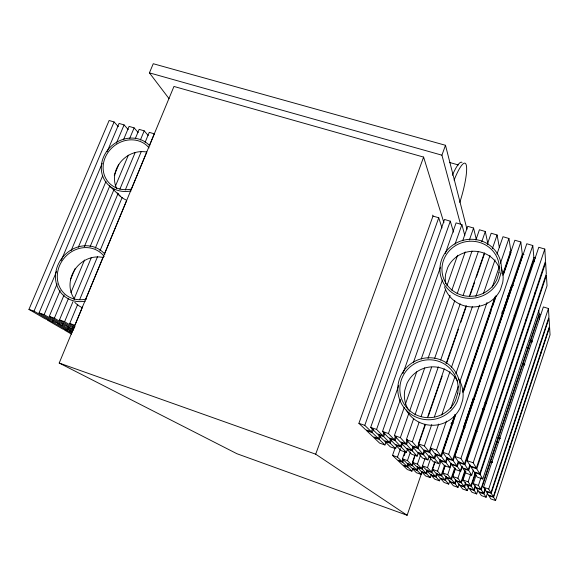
<?xml version="1.0" encoding="UTF-8"?>
<svg xmlns="http://www.w3.org/2000/svg" width="579" height="579" viewBox="0 0 579 579"><rect width="100%" height="100%" fill="white"/><g stroke="black" fill="none" stroke-linecap="round" stroke-linejoin="round"><path stroke-width="0.87" d="M495.537 500.567L550.05 334.843L549.587 327.309L493.59 497.274L495.537 500.567L490.811 498.903L488.741 495.573L493.59 497.274M486.099 497.245L483.899 493.873L479.072 492.172L481.395 495.588L486.099 497.245L487.518 492.961M490.934 492.772L488.727 489.038L548.436 308.513L543.37 306.95L483.559 487.236L485.911 491.014L490.934 492.772L548.957 317.017L548.436 308.513M491.238 493.286L549.03 318.197L549.522 326.194L493.308 496.789L488.437 495.081L486.23 491.535L491.238 493.286L493.308 496.789M538.796 310.547L539.114 313.977L480.896 489.255L478.406 485.434L480.975 477.718M476.691 493.938L474.252 490.478L469.439 488.792L472.008 492.288L476.691 493.938L477.834 490.522M482.792 479.014L547.046 285.722L546.41 275.351L480.085 474.44L482.792 479.014L477.248 477.089L474.367 472.45L480.085 474.44M484.992 489.096L483.581 493.373L481.243 489.783L539.223 315.164L539.635 319.644M483.899 493.873L485.578 488.799M475.2 472.905L470.908 485.759L468.136 481.837L470.713 474.143M471.719 475.164L468.664 470.474L462.976 468.498L466.204 473.238L471.719 475.164L473.441 470.025M467.325 490.645L464.64 487.105L459.849 485.426L462.657 489.002L467.325 490.645L468.758 486.36M476.343 468.1L545.534 261.042L544.803 249.064L538.781 247.284L467.036 460.66L470.38 466.044L476.343 468.1L473.195 462.787L467.036 460.66M476.77 468.831L545.635 262.685L546.315 273.816L479.687 473.76L473.94 471.769L470.843 466.783L476.77 468.831L479.687 473.76M475.316 485.687L473.89 489.972L471.292 486.295L475.511 473.658M480.896 489.255L475.895 487.504L473.267 483.631L476.126 475.07M474.252 490.478L475.656 486.266M464.438 463.982L533.896 257.575L532.781 245.518L526.789 243.752L454.768 456.426L458.51 461.933L464.438 463.982L460.898 458.539L454.768 456.426M469.938 464.647L468.216 469.779L464.93 464.734L514.593 317.06M514.876 316.228L534.048 259.233L534.287 261.824M457.996 487.366L455.065 483.747L450.296 482.068L453.35 485.73L457.996 487.366L459.147 483.943M455.412 468.78L452.814 476.481L455.999 480.534L460.956 482.271L464.98 470.307M465.675 482.314L464.242 486.584L461.376 482.828L465.328 471.06M470.908 485.759L465.929 484.008L463.019 480.049L465.885 471.509M468.664 470.474L470.351 465.451M464.64 487.105L465.762 483.74M473.195 462.787L544.803 249.064M448.711 484.095L445.533 480.396L440.778 478.732L444.079 482.466L448.711 484.095L449.869 480.671M444.969 466.102L442.653 472.927L446.112 477.067L451.048 478.797L454.812 467.666M455.789 479.781L454.631 483.212L451.511 479.369L455.188 468.469M456.795 465.813L453.14 460.652L447.27 458.619L451.106 463.837L456.795 465.813L458.242 461.528M462.418 466.204L460.696 471.328L457.301 466.522L459.031 461.383M460.898 458.539L532.781 245.518M455.065 483.747L456.194 480.389M460.956 482.271L457.909 478.261L461.369 467.984M445.432 461.868L441.415 456.592L435.574 454.566L439.772 459.907L445.432 461.868L446.887 457.598M435.162 461.695L432.535 469.388L436.269 473.622L441.184 475.345L444.672 465.089M439.454 480.838L436.038 477.067L431.304 475.402L434.836 479.217L439.454 480.838L440.322 478.276M520.818 241.986L522.309 254.13L452.597 459.885L448.66 454.32L520.818 241.986L514.861 240.227L502.905 275.271M451.171 463.229L449.724 467.506L445.989 462.599L447.726 457.468M446.221 476.437L445.063 479.853L441.683 475.924L445.092 465.892M445.533 480.396L446.662 477.053M463.569 427.063L473.13 398.837M502.398 312.457L511.387 285.946M451.048 478.797L447.726 474.7L451.49 463.598M453.14 460.652L512.053 286.692M512.335 285.86L522.519 255.802M454.812 414.788L440.822 455.811L436.486 450.115L446.416 421.099M450.802 408.296L458.394 386.113M459.856 381.843L487.011 302.477M492.273 287.119L499.279 266.637M500.444 263.221L508.919 238.476L502.992 236.724L496.97 254.13M434.127 457.946L429.748 452.546L423.937 450.534L428.496 455.991L434.127 457.946L435.589 453.668M440.257 459.444L438.802 463.707L434.728 458.691L436.19 454.428M431.362 471.899L427.497 467.629L422.46 465.871L426.47 470.184L431.362 471.899L434.858 461.68M430.233 477.595L426.578 473.745L421.867 472.088L425.637 475.981L430.233 477.595L431.398 474.187M436.696 473.101L435.531 476.51L431.898 472.493L433.041 469.156M462.686 391.708L495.045 296.846M502.912 273.773L510.787 250.7L508.919 238.476M452.279 423.242L455.188 414.716M491.245 308.983L495.32 297.049M452.597 459.885L446.706 457.844L442.566 452.213L455.391 414.6M462.976 392.381L495.914 295.789M441.415 456.592L455.456 415.411M463.801 390.934L491.158 310.706M492.867 305.69L495.993 296.52M503.752 273.773L511.047 252.386L509.411 251.894M441.184 475.345L437.586 471.154L441.089 460.884M436.038 477.067L437.174 473.731M415.092 454.667L412.436 462.36L416.706 466.768L421.584 468.476L425.102 458.192M427.215 469.757L426.043 473.173L422.156 469.077L423.01 466.587M421.056 474.367L417.162 470.438L412.465 468.787L416.475 472.761L421.056 474.367L421.932 471.805M443.912 222.705L423.604 157.09L173.961 86.452L59.203 363.033L236.912 453.719L407.131 515.274L421.823 472.507M425.131 424.241L418.349 443.854L423.263 449.731L429.097 451.75L438.65 424.067M441.734 414.962L454.812 377.016M455.832 373.896L479.484 305.162M483.451 293.481L495.059 259.819M429.748 452.546L431.189 448.363M427.932 459.921L423.531 454.797L417.944 452.858L422.518 458.04L427.932 459.921L429.401 455.651M427.497 467.629L430.711 458.235M426.578 473.745L427.722 470.416M427.49 417.416L444.296 368.816M446.069 363.699L466.117 305.719M469.359 296.339L484.399 252.849M487.344 244.324L491.18 233.243L497.079 234.98L499.315 247.284M413.761 418.371L406.335 439.7L411.633 445.7L417.437 447.712L425.399 424.689M428.344 416.156L442.204 376.075M446.923 362.432L458.423 329.169M460.783 322.351L466.385 306.146M470.213 295.058L474.635 282.27M476.408 277.153L484.362 254.123M405.119 451.2L402.448 458.865L406.986 463.359L411.843 465.06L414.788 456.549M424.052 450.628L422.873 454.037L418.139 448.53L419.58 444.354M417.763 466.45L416.591 469.859L412.451 465.675L413.341 463.113M411.908 471.154L407.782 467.144L403.107 465.502L407.348 469.547L411.908 471.154L412.791 468.599M417.112 456.158L412.378 450.925L406.827 449L411.727 454.283L417.112 456.158L418.291 452.749M421.584 468.476L417.445 464.112L420.672 454.747M429.097 451.75L424.378 445.931L431.739 424.581M434.388 416.894L449.984 371.631M451.461 367.361L472.355 306.718M475.887 296.47L490.015 255.477M492.367 248.644L497.079 234.98M417.162 470.438L418.016 467.948M423.531 454.797L424.696 451.403M412.863 446.735L411.676 450.151L406.588 444.527L407.775 441.111M395.196 447.705L392.511 455.391L397.31 459.972L402.144 461.666L403.035 459.104M404.222 455.687L405.112 453.125M408.065 463.989L407.175 466.551L402.789 462.295L403.679 459.733M406.349 452.409L401.283 447.075L395.761 445.157L400.979 450.542L406.349 452.409L407.529 449M417.437 447.712L412.335 441.777L419.131 422.192M421.194 416.236L438.332 366.862M440.691 360.051L460.189 303.866M463.142 295.348L478.203 251.937M481.75 241.718L485.296 231.506L479.426 229.769L475.858 240.01M411.843 465.06L407.435 460.609L410.395 452.083M412.378 450.925L413.551 447.538M407.782 467.144L408.665 464.582M395.631 448.682L390.246 443.239L384.745 441.328L390.289 446.822L395.631 448.682L396.818 445.28M407.319 439.425L405.836 443.695L400.35 437.637L408.984 412.928M409.577 411.228L424.762 367.774M428.033 358.401L450.057 295.355M451.844 290.238L465.241 251.901M469.403 239.974L473.571 228.046L467.731 226.324L462.664 240.784M400.538 446.286L395.095 440.547L389.37 438.564L394.987 444.354L400.538 446.286L401.725 442.877M402.144 461.666L397.476 457.128L400.444 448.616M401.283 447.075L402.463 443.695M414.955 414.955L431.594 367.166M434.561 358.633L454.768 300.602M457.142 293.777L472.001 251.105M389.45 442.436L383.66 436.588L377.964 434.619L383.92 440.518L389.45 442.436L390.644 439.027M390.246 443.239L391.129 440.713M405.836 443.695L400.053 441.697L394.386 435.574L404.222 407.507M405.416 404.106L416.75 371.776M421.223 359.016L445.671 289.268M446.858 285.867L457.598 255.245M398.714 385.498L382.495 431.471L388.538 437.71L394.292 439.7L395.486 436.298M395.095 440.547L396.289 437.145M378.413 438.6L372.283 432.651L366.616 430.682L372.912 436.696L378.413 438.6L379.607 435.205M385.86 442.414L384.963 444.969L379.252 439.425L380.439 436.067M402.926 373.578L440.474 267.158M445.28 253.537L456.1 222.886L461.904 224.601L464.799 235.472M453.502 232.114L450.303 221.178L444.52 219.47L370.669 427.389L377.081 433.743L382.806 435.726L384.007 432.318M383.66 436.588L384.854 433.193M394.292 439.7L388.429 433.519L400.429 399.409M413.326 362.743L442.414 280.026M455.007 244.215L461.904 224.601M432.687 215.127L432.998 216.068L358.9 423.321L365.682 429.792L371.371 431.768L372.579 428.366M372.283 432.651L373.484 429.263M382.806 435.726L376.574 429.43L450.303 221.178M371.371 431.768L364.777 425.355L438.752 217.769L432.998 216.068M460.435 223.979L441.922 155.179L445.483 145.286L153.261 63.726L149.418 72.86L169.082 98.705M407.131 515.274L315.693 454.189L423.604 157.09M75.06 326.679L69.748 323.487L77.738 304.286M79.815 299.278L97.525 256.714M99.957 250.866L122.176 197.446M125.303 189.934L141.276 151.539M145.09 142.362L149.259 132.345L154.332 133.836L149.498 145.488M67.439 330.652L52.378 321.866L47.471 320.165L62.662 328.995L67.439 330.652L68.134 328.988M71.745 333.164L69.523 331.868L70.218 330.196M73.642 329.603L72.107 328.698L72.788 327.055M82.5 306.957L74.901 325.268L69.748 323.487M85.612 299.466L103.221 257.018M104.604 253.689L126.7 200.421M131.534 188.768L146.733 152.147M74.163 328.684L59.478 319.941L68.525 298.301M70.956 292.475L84.527 260.022M90.092 246.705L114.099 189.282M115.496 185.953L128.364 155.158M135.327 138.519L139.155 129.363L144.2 130.847L148.166 135.457M72.353 331.231L62.221 325.275L62.901 323.639M74.568 327.671L64.609 321.714L72.947 301.71M73.989 299.205L91.366 257.532M95.195 248.369L118.13 193.357M119.867 189.195L135.16 152.523M140.379 140.017L144.2 130.847M49.251 316.409L54.361 318.175L69.958 327.424L64.986 325.702L49.251 316.409L60.107 290.571M78.317 247.24L105.986 181.401M123.493 139.727L129.095 126.396L134.118 127.872L138.171 132.497M52.378 321.866L53.058 320.238M54.361 318.175L64.11 294.906M70.377 279.947L75.256 268.316M84.31 246.705L109.735 186.047M114.266 175.242L118.796 164.436M129.587 138.678L134.118 127.872M39.075 312.899L44.156 314.65L60.028 323.987L55.085 322.271L39.075 312.899L56.619 271.348M61.186 260.55L102.237 163.321M107.151 151.691L119.086 123.436L124.08 124.912L128.22 129.551M44.156 314.65L57.126 283.862M71.152 250.577L102.7 175.676M116.372 143.223L124.08 124.912M28.95 309.403L34.009 311.147L50.149 320.563L45.227 318.863L28.95 309.403L109.12 120.497L114.092 121.966L118.319 126.627M34.009 311.147L114.092 121.966M149.418 72.86L441.922 155.179M449.68 162.504L458.38 164.957M522.309 254.13L523.966 254.622M533.896 257.575L535.553 258.068M511.814 285.158L513.537 285.686M523.025 288.574L524.748 289.102M507.877 295.276L509.6 295.804M539.114 313.977L540.75 314.484M502.036 311.82L503.752 312.356M514.051 315.562L515.766 316.091M501.342 312.935L502.992 313.449M529.828 340.387L532.412 341.205M530.436 341.624L532.072 342.138M527.23 347.697L528.953 348.247M522.294 363.38L524.864 364.205M522.837 364.509L524.48 365.031M472.985 398.786L474.693 399.351M484.92 402.745L486.628 403.31M482.307 408.825L484.022 409.389M497.817 437.398L500.379 438.267M498.36 438.223L500.017 438.781M451.533 422.728L453.248 423.307M463.504 426.774L465.212 427.353M475.475 430.827L477.183 431.406M450.925 423.271L452.583 423.835M496.261 441.813L497.962 442.392M490.015 461.202L492.563 462.078M490.5 461.904L492.157 462.476M59.478 319.941L64.609 321.714M358.9 423.321L364.777 425.355M370.669 427.389L376.574 429.43M382.495 431.471L388.429 433.519M394.386 435.574L400.35 437.637M406.335 439.7L412.335 441.777M418.349 443.854L424.378 445.931M436.486 450.115L430.429 448.023L434.952 453.777L440.822 455.811M442.566 452.213L448.66 454.32M62.221 325.275L57.292 323.567L72.23 332.317M72.107 328.698L67.157 326.983L73.338 330.631M406.588 444.527L400.834 442.537L406.103 448.218L411.676 450.151M418.139 448.53L412.357 446.525L417.271 452.09L422.873 454.037M464.93 464.734L459.024 462.686L462.498 467.796L468.216 469.779M69.523 331.868L64.761 330.218L71.492 334.126M379.252 439.425L373.781 437.521L379.643 443.116L384.963 444.969M434.728 458.691L429.126 456.737L433.36 461.81L438.802 463.707M445.989 462.599L440.351 460.638L444.259 465.603L449.724 467.506M457.301 466.522L451.634 464.561L455.203 469.417L460.696 471.328M392.511 455.391L397.476 457.128M402.448 458.865L407.435 460.609M412.436 462.36L417.445 464.112M432.535 469.388L437.586 471.154M442.653 472.927L447.726 474.7M452.814 476.481L457.909 478.261M463.019 480.049L468.136 481.837M473.267 483.631L478.406 485.434M483.559 487.236L488.727 489.038M402.789 462.295L397.976 460.602L402.485 464.908L407.175 466.551M412.451 465.675L407.616 463.982L411.879 468.201L416.591 469.859M422.156 469.077L417.3 467.376L421.309 471.516L426.043 473.173M431.898 472.493L427.02 470.785L430.783 474.838L435.531 476.51M441.683 475.924L436.783 474.208L440.293 478.182L445.063 479.853M451.511 479.369L446.59 477.646L449.84 481.533L454.631 483.212M461.376 482.828L456.44 481.091L459.429 484.898L464.242 486.584M471.292 486.295L466.327 484.558L469.062 488.278L473.89 489.972M481.243 489.783L476.256 488.039L478.732 491.672L483.581 493.373M59.203 363.033L315.693 454.189M109.293 185.75L120.562 196.484M487.446 434.872L487.822 435.755M490.37 441.712L490.717 442.53M500.198 464.705L500.466 465.328M502.275 469.569L502.529 470.155M496.862 406.697L497.187 407.71M499.424 414.528L499.735 415.461M508.065 440.865L508.304 441.582M509.896 446.445L510.121 447.111M438.752 217.769L441.987 227.931M445.483 145.286L466.992 229.284M473.571 228.046L476.351 239.677M485.296 231.506L487.902 243.889M526.065 319.297L526.253 320.694M527.549 330.124L527.73 331.427M532.564 366.673L532.702 367.672M533.628 374.425L533.758 375.366M535.105 292.257L535.249 293.77M536.255 303.997L536.4 305.408M540.171 343.644L540.272 344.729M540.996 352.061L541.097 353.081M126.099 200.001A27.799 24.854 -40.6 0 1 117.226 192.916M116.705 188.53A25.946 23.196 -40.6 0 1 120.685 161.946A25.946 23.196 -40.6 0 1 146.769 152.067M131.035 190.94A28.494 25.36 -40.4 0 1 103.482 157.17A28.494 25.36 -40.4 0 1 149.845 145.894M131.484 189.043A26.598 23.667 -40.4 0 1 104.14 174.532A26.598 23.667 -40.4 0 1 117.291 143.795A26.598 23.667 -40.4 0 1 149.078 147.913M81.567 307.304A28.537 25.664 -48.5 0 1 74.8 302.354M74.481 299.01A26.634 23.949 -48.5 0 1 75.198 269.105A26.634 23.949 -48.5 0 1 103.59 257.612M85.316 301.145A29.268 26.214 -48.2 0 1 57.806 265.283A29.268 26.214 -48.2 0 1 104.9 254.261M86.64 298.959A27.322 24.463 -48.2 0 1 58.399 283.942A27.322 24.463 -48.2 0 1 71.832 251.568A27.322 24.463 -48.2 0 1 104.234 256.548M445.787 283.746A27.995 26.844 -12.2 0 1 445.642 274.164L447.755 267.447A27.995 26.844 -12.2 0 1 473.962 251.228A27.995 26.844 -12.2 0 1 499.25 267.932M501.262 267.578A29.992 28.755 -12.2 0 1 502.746 282.451L500.43 289.717A29.992 28.755 -12.2 0 1 471.045 306.921A29.992 28.755 -12.2 0 1 444.491 286.728M408.557 410.041A28.451 28.125 -28.4 0 1 404.786 390.412L406.994 383.407A28.451 28.125 -28.4 0 1 457.526 381.091M458.611 378.941A30.477 30.137 -28.4 0 1 462.679 400.082L460.262 407.667A30.477 30.137 -28.4 0 1 406.183 410.019M452.351 175.292A34.602 6.333 -73.6 0 1 461.984 162.381M454.088 180.149A34.631 6.246 -73.5 0 1 466.269 165.087A34.631 6.246 -73.5 0 1 459.806 202.433M457.75 393.134L455.521 400.429A29.239 28.849 -28.8 0 1 406.849 407.804A29.239 28.849 -28.8 0 1 421.157 360.949A29.239 28.849 -28.8 0 1 457.75 393.134M498.997 272.499L496.869 279.483A28.755 27.503 -12.9 0 1 449.022 287.3A28.755 27.503 -12.9 0 1 462.679 242.456A28.755 27.503 -12.9 0 1 498.997 272.499M459.755 393.879L457.258 401.667A31.324 30.911 -28.8 0 1 405.018 408.883A31.324 30.911 -28.8 0 1 421.013 358.879A31.324 30.911 -28.8 0 1 459.755 393.879M500.973 273.179L498.591 280.634A30.803 29.464 -12.9 0 1 447.227 288.356A30.803 29.464 -12.9 0 1 462.52 240.488A30.803 29.464 -12.9 0 1 500.973 273.179"/></g></svg>
